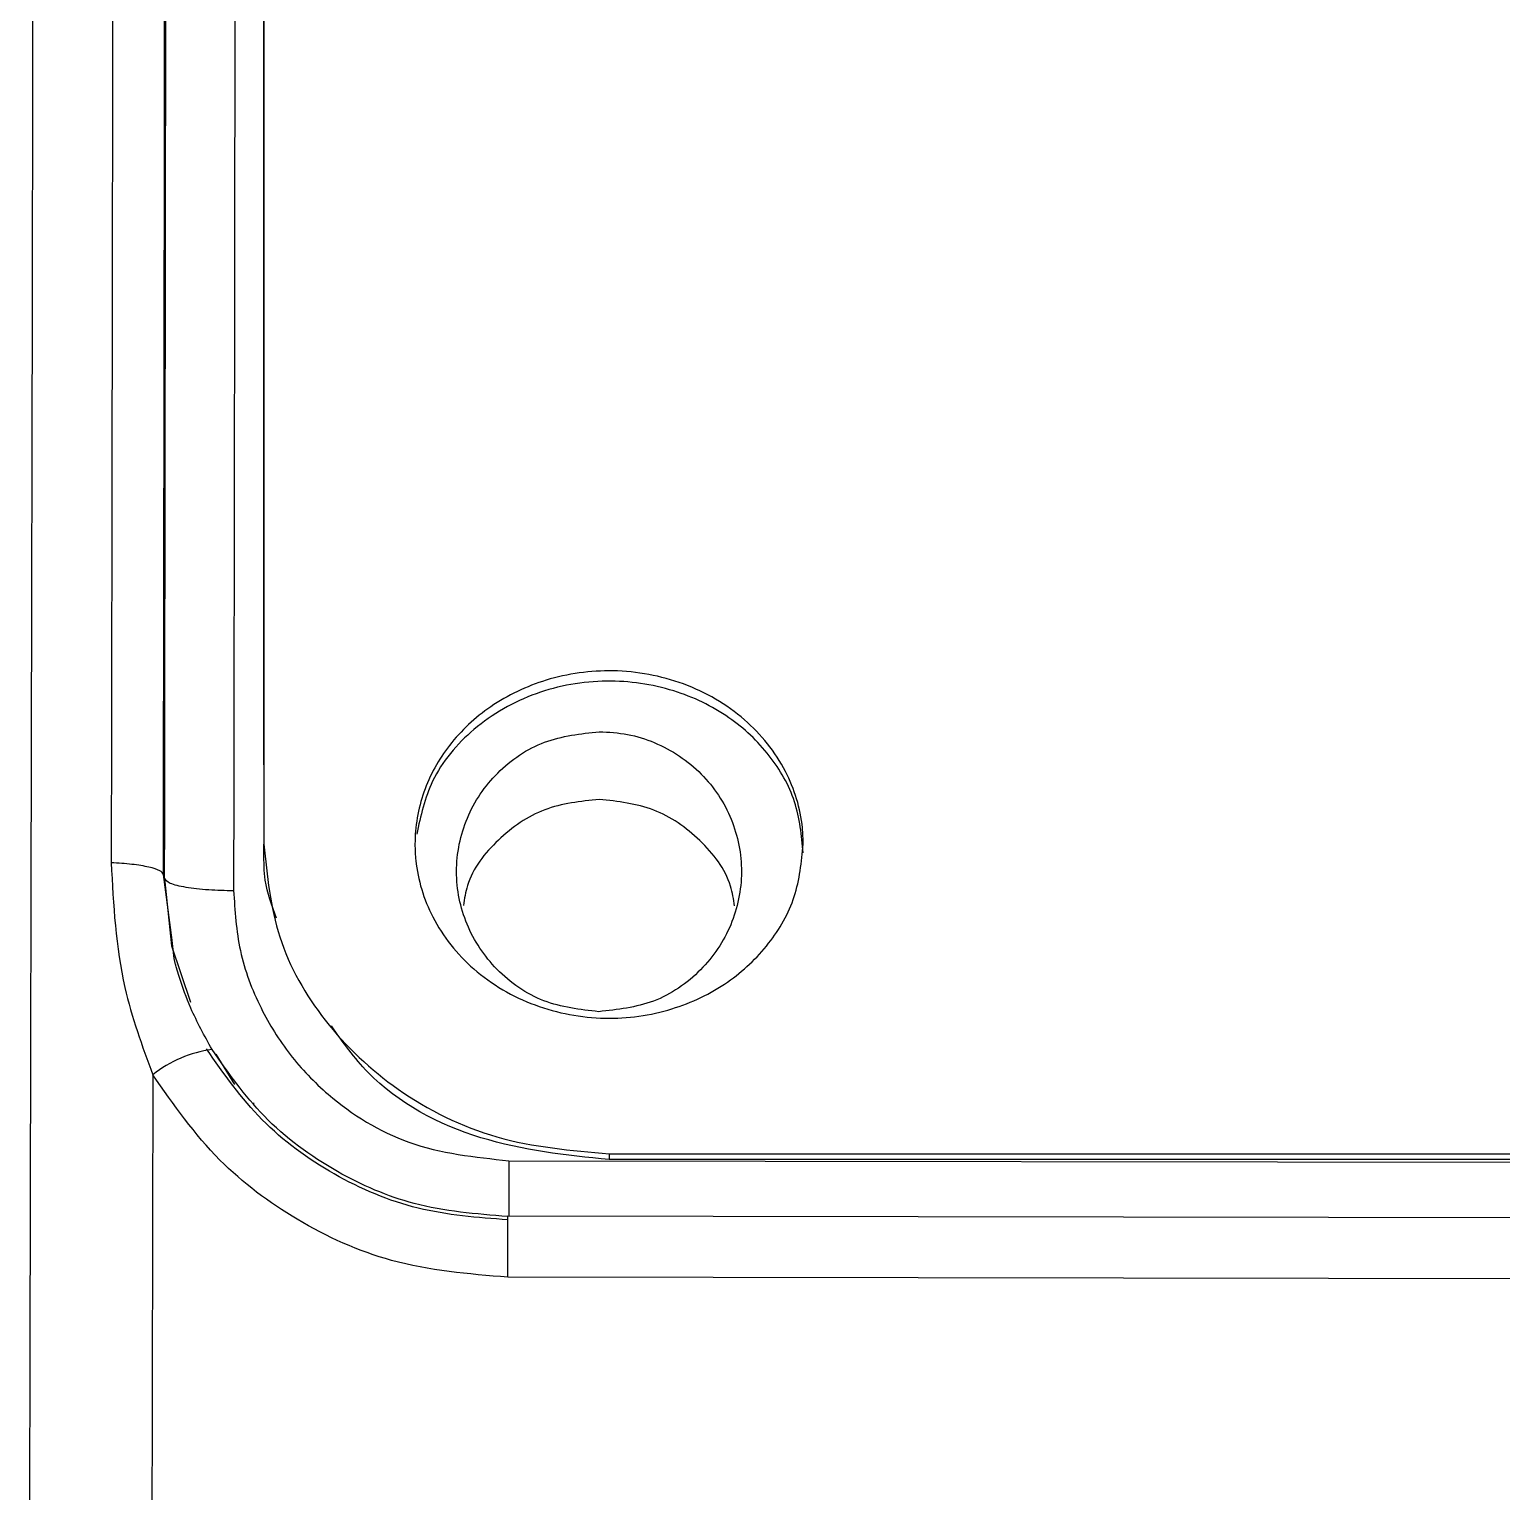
# Model space of a CAD drawing. Header units: millimetres. Extents: x 2379 to 4059, y 879 to 2067.
# Drawn here: x 2702.99 to 2720.05, y 1792.48 to 1809.42 of the extents above; entities that cross this region are included whole.
import ezdxf

# ---------------------------------------------------------------- set-up
doc = ezdxf.new("R2010")
doc.units = ezdxf.units.MM

msp = doc.modelspace()

# ---------------------------------------------------------------- linework, layer by layer
at = {"color": 7, "linetype": 'Continuous', "lineweight": 25}
for p, q in [((2705.704, 1799.879), (2705.704, 1799.98)), ((2704.54, 1799.629), (2704.554, 1799.58)), ((2704.643, 1798.866), (2704.54, 1799.629)), ((2704.554, 1799.58), (2704.632, 1798.8)), ((2704.632, 1798.8), (2704.853, 1798.149)), ((2705.146, 1797.546), (2705.362, 1797.196)), ((2705.587, 1796.954), (2705.587, 1796.983)), ((2709.705, 1796.392), (2745.473, 1796.392)), ((2709.705, 1796.392), (2709.705, 1796.324)), ((2708.544, 1796.311), (2745.281, 1796.259)), ((2745.374, 1796.324), (2709.705, 1796.324)), ((2708.531, 1795.665), (2708.528, 1795.665)), ((2743.915, 1795.618), (2708.531, 1795.668)), ((2741.354, 1794.915), (2708.53, 1794.961))]:
    msp.add_line(p, q, dxfattribs=at)
at = {"color": 7, "linetype": 'Continuous', "lineweight": 25, "flags": 128}
for points in [[(2702.987, 1790.576), (2702.999, 1795.867), (2703.01, 1801.113), (2703.021, 1806.289), (2703.032, 1811.373), (2703.043, 1816.339), (2703.053, 1821.166), (2703.063, 1825.832), (2703.072, 1830.316), (2703.082, 1834.596), (2703.09, 1838.653), (2703.098, 1842.47), (2703.106, 1846.027), (2703.113, 1849.309), (2703.119, 1852.302), (2703.125, 1854.99), (2703.13, 1857.363), (2703.135, 1859.409), (2703.138, 1861.118), (2703.141, 1862.484), (2703.143, 1863.499), (2703.145, 1864.159), (2703.145, 1864.462), (2703.145, 1864.482)], [(2704.416, 1797.308), (2704.404, 1791.859), (2704.393, 1786.381), (2704.381, 1780.9), (2704.369, 1775.445), (2704.358, 1770.04), (2704.346, 1764.714), (2704.335, 1759.493), (2704.324, 1754.402)], [(2708.544, 1796.311), (2708.544, 1796.163), (2708.544, 1796.025), (2708.544, 1795.901), (2708.544, 1795.795), (2708.543, 1795.712), (2708.543, 1795.668)], [(2708.53, 1794.961), (2708.531, 1795.111), (2708.531, 1795.253), (2708.531, 1795.38), (2708.531, 1795.488), (2708.531, 1795.573), (2708.531, 1795.633), (2708.531, 1795.663), (2708.531, 1795.668)]]:
    msp.add_lwpolyline(points, dxfattribs=at)
at = {"color": 7, "linetype": 'Continuous', "lineweight": 25}
msp.add_arc((2705.305, 1796.175), 1.44, 98.0719, 128.1126, dxfattribs=at)
for points, knots in [([(2705.704, 1864.78), (2705.704, 1864.676), (2705.704, 1864.155), (2705.704, 1862.788), (2705.704, 1860.628), (2705.704, 1858.01), (2705.704, 1855.547), (2705.704, 1852.039), (2705.704, 1848.896), (2705.704, 1844.581), (2705.704, 1839.894), (2705.704, 1834.762), (2705.704, 1829.339), (2705.704, 1824.78), (2705.704, 1818.857), (2705.704, 1813.952), (2705.704, 1807.273), (2705.704, 1802.98), (2705.704, 1799.979)], [0, 0, 0, 0, 0.020124, 0.100733, 0.181328, 0.221587, 0.302184, 0.342442, 0.423039, 0.463298, 0.543894, 0.624491, 0.664749, 0.745346, 0.785604, 0.8662, 0.906458, 1, 1, 1, 1]), ([(2704.035, 1863.832), (2704.035, 1863.86), (2704.035, 1863.948), (2704.034, 1862.962), (2704.031, 1860.949), (2704.026, 1857.887), (2704.021, 1854.498), (2704.016, 1851.161), (2704.011, 1848.091), (2704.006, 1844.448), (2703.999, 1840.177), (2703.992, 1835.531), (2703.984, 1830.585), (2703.976, 1825.414), (2703.967, 1819.73), (2703.957, 1813.533), (2703.947, 1806.849), (2703.939, 1802.158), (2703.935, 1799.764)], [0, 0, 0, 0, 0.039342, 0.122943, 0.206183, 0.289063, 0.371582, 0.416612, 0.465601, 0.518547, 0.575452, 0.636313, 0.690059, 0.746552, 0.805793, 0.867782, 0.932518, 1, 1, 1, 1]), ([(2704.54, 1799.629), (2704.545, 1802.928), (2704.554, 1809.526), (2704.567, 1818.957), (2704.579, 1827.837), (2704.59, 1835.995), (2704.6, 1843.295), (2704.608, 1849.613), (2704.615, 1854.835), (2704.62, 1858.892), (2704.623, 1861.639), (2704.624, 1863.086), (2704.624, 1863.062), (2704.624, 1863.054)], [0, 0, 0, 0, 0.094309, 0.188619, 0.282928, 0.377238, 0.471547, 0.565857, 0.660166, 0.754475, 0.848785, 0.943094, 1, 1, 1, 1]), ([(2704.554, 1799.58), (2704.557, 1801.966), (2704.564, 1806.672), (2704.573, 1813.422), (2704.582, 1819.764), (2704.59, 1825.659), (2704.597, 1831.09), (2704.605, 1836.823), (2704.613, 1842.592), (2704.62, 1848.072), (2704.626, 1852.539), (2704.63, 1856.062), (2704.633, 1858.724), (2704.636, 1860.627), (2704.637, 1861.846), (2704.638, 1862.563), (2704.637, 1862.594), (2704.637, 1862.608)], [0, 0, 0, 0, 0.06854, 0.13522, 0.200041, 0.263001, 0.324101, 0.38334, 0.468684, 0.549845, 0.626823, 0.699617, 0.768227, 0.832652, 0.892892, 0.948946, 1, 1, 1, 1]), ([(2705.435, 1861.854), (2705.435, 1861.866), (2705.436, 1861.979), (2705.435, 1861.626), (2705.435, 1861.056), (2705.434, 1860.509), (2705.434, 1859.835), (2705.433, 1859.027), (2705.432, 1858.087), (2705.43, 1857.016), (2705.428, 1855.306), (2705.425, 1852.62), (2705.42, 1848.47), (2705.413, 1843.254), (2705.406, 1837.647), (2705.398, 1831.97), (2705.391, 1826.503), (2705.382, 1820.49), (2705.373, 1813.942), (2705.364, 1806.899), (2705.357, 1801.957), (2705.353, 1799.443)], [0, 0, 0, 0, 0.008365, 0.077995, 0.107986, 0.138061, 0.168221, 0.198465, 0.228793, 0.259205, 0.289702, 0.358895, 0.433683, 0.514064, 0.600037, 0.66048, 0.723411, 0.788828, 0.856732, 0.927123, 1, 1, 1, 1]), ([(2705.704, 1800.898), (2705.704, 1801.205), (2705.704, 1804.104), (2705.704, 1809.53), (2705.704, 1815.748), (2705.704, 1821.783), (2705.704, 1826.413), (2705.704, 1830.224), (2705.704, 1831.667), (2705.704, 1832.064)], [0, 0, 0, 0, 0.027476, 0.259697, 0.491874, 0.607849, 0.840033, 0.956008, 1, 1, 1, 1]), ([(2711.954, 1799.979), (2711.934, 1799.773), (2711.892, 1799.361), (2711.57, 1798.801), (2711.082, 1798.342), (2710.422, 1798.028), (2709.642, 1797.92), (2708.829, 1798.071), (2708.117, 1798.485), (2707.632, 1799.091), (2707.47, 1799.626), (2707.444, 1800.12), (2707.526, 1800.596), (2707.836, 1801.154), (2708.328, 1801.611), (2708.986, 1801.923), (2709.767, 1802.031), (2710.58, 1801.881), (2711.292, 1801.47), (2711.775, 1800.867), (2711.943, 1800.333), (2711.952, 1800.042), (2711.954, 1799.979)], [0, 0, 0, 0, 0.0462758, 0.0927179, 0.1417121, 0.1951856, 0.2536832, 0.3152623, 0.3769162, 0.4343748, 0.4858184, 0.4999945, 0.5462457, 0.5926943, 0.6417948, 0.6951523, 0.7535088, 0.8153875, 0.8768489, 0.9341452, 0.9857242, 1, 1, 1, 1]), ([(2711.954, 1799.878), (2711.934, 1800.08), (2711.893, 1800.484), (2711.577, 1801.033), (2711.095, 1801.486), (2710.441, 1801.799), (2709.661, 1801.912), (2708.84, 1801.768), (2708.126, 1801.359), (2707.624, 1800.768), (2707.521, 1800.306), (2707.475, 1800.095)], [0, 0, 0, 0, 0.094451, 0.189257, 0.289702, 0.400146, 0.521769, 0.650671, 0.779907, 0.899666, 1, 1, 1, 1]), ([(2709.584, 1798.038), (2709.367, 1798.063), (2708.929, 1798.114), (2708.38, 1798.498), (2708.021, 1799.036), (2707.895, 1799.666), (2708.022, 1800.297), (2708.387, 1800.834), (2708.938, 1801.211), (2709.374, 1801.259), (2709.591, 1801.283)], [0, 0, 0, 0, 0.1258291, 0.2535561, 0.3764248, 0.4989128, 0.6236721, 0.747541, 0.8747163, 1, 1, 1, 1]), ([(2709.591, 1801.283), (2709.701, 1801.277), (2709.919, 1801.265), (2710.339, 1801.132), (2710.798, 1800.827), (2711.157, 1800.284), (2711.279, 1799.657), (2711.152, 1799.029), (2710.789, 1798.492), (2710.239, 1798.111), (2709.801, 1798.062), (2709.584, 1798.038)], [0, 0, 0, 0, 0.063647, 0.126728, 0.254765, 0.378014, 0.500896, 0.623844, 0.746999, 0.874414, 1, 1, 1, 1]), ([(2709.59, 1800.499), (2709.373, 1800.476), (2708.939, 1800.428), (2708.401, 1800.051), (2708.073, 1799.635), (2708.028, 1799.347), (2708.016, 1799.269)], [0, 0, 0, 0, 0.296568, 0.593137, 0.889705, 1, 1, 1, 1]), ([(2711.158, 1799.264), (2711.146, 1799.341), (2711.102, 1799.629), (2710.776, 1800.046), (2710.24, 1800.425), (2709.806, 1800.475), (2709.59, 1800.499)], [0, 0, 0, 0, 0.109464, 0.406309, 0.703155, 1, 1, 1, 1]), ([(2705.704, 1799.979), (2705.741, 1799.614), (2705.814, 1798.883), (2706.385, 1797.886), (2707.252, 1797.073), (2708.399, 1796.504), (2709.265, 1796.43), (2709.705, 1796.392)], [0, 0, 0, 0, 0.18467, 0.369999, 0.565857, 0.779451, 1, 1, 1, 1]), ([(2705.852, 1799.122), (2705.797, 1799.267), (2705.705, 1799.512), (2705.705, 1799.772), (2705.705, 1799.878)], [0, 0, 0, 0, 0.593259, 1, 1, 1, 1]), ([(2703.935, 1799.764), (2703.96, 1799.277), (2704.004, 1798.435), (2704.294, 1797.642), (2704.416, 1797.308)], [0, 0, 0, 0, 0.578809, 1, 1, 1, 1]), ([(2704.54, 1799.629), (2704.531, 1799.643), (2704.511, 1799.674), (2704.38, 1799.715), (2704.185, 1799.748), (2704.017, 1799.759), (2703.935, 1799.764)], [0, 0, 0, 0, 0.236435, 0.490512, 0.749718, 1, 1, 1, 1]), ([(2704.554, 1799.58), (2704.569, 1799.563), (2704.599, 1799.526), (2704.786, 1799.48), (2705.051, 1799.449), (2705.255, 1799.445), (2705.353, 1799.443)], [0, 0, 0, 0, 0.241134, 0.500716, 0.759899, 1, 1, 1, 1]), ([(2705.353, 1799.443), (2705.368, 1799.208), (2705.398, 1798.739), (2705.641, 1798.093), (2705.991, 1797.528), (2706.539, 1796.96), (2707.388, 1796.434), (2708.149, 1796.353), (2708.544, 1796.311)], [0, 0, 0, 0, 0.143067, 0.286609, 0.415374, 0.544382, 0.763169, 1, 1, 1, 1]), ([(2705.103, 1797.601), (2705.016, 1797.758), (2704.867, 1798.03), (2704.749, 1798.354), (2704.699, 1798.521), (2704.686, 1798.566), (2704.683, 1798.58), (2704.656, 1798.675), (2704.65, 1798.771), (2704.643, 1798.866)], [0, 0, 0, 0, 0.397048, 0.683244, 0.759352, 0.780646, 0.787103, 0.790766, 1, 1, 1, 1]), ([(2709.705, 1796.324), (2709.204, 1796.376), (2708.201, 1796.482), (2707.045, 1797.088), (2706.619, 1797.686), (2706.486, 1797.873)], [0, 0, 0, 0, 0.4067081, 0.8144852, 1, 1, 1, 1]), ([(2708.531, 1795.626), (2708.18, 1795.653), (2707.478, 1795.706), (2706.5, 1796.124), (2705.641, 1796.748), (2705.24, 1797.32), (2705.039, 1797.607)], [0, 0, 0, 0, 0.250073, 0.500024, 0.749959, 1, 1, 1, 1]), ([(2708.528, 1795.665), (2708.162, 1795.694), (2707.474, 1795.75), (2706.507, 1796.171), (2705.684, 1796.773), (2705.291, 1797.332), (2705.103, 1797.601)], [0, 0, 0, 0, 0.266066, 0.500454, 0.760276, 1, 1, 1, 1]), ([(2708.53, 1794.961), (2708.075, 1794.999), (2707.22, 1795.07), (2706.087, 1795.587), (2705.117, 1796.307), (2704.658, 1796.962), (2704.416, 1797.308)], [0, 0, 0, 0, 0.274724, 0.515626, 0.744394, 1, 1, 1, 1])]:
    msp.add_open_spline(points, degree=3, knots=knots, dxfattribs=at)

doc.saveas('drawing.dxf')
